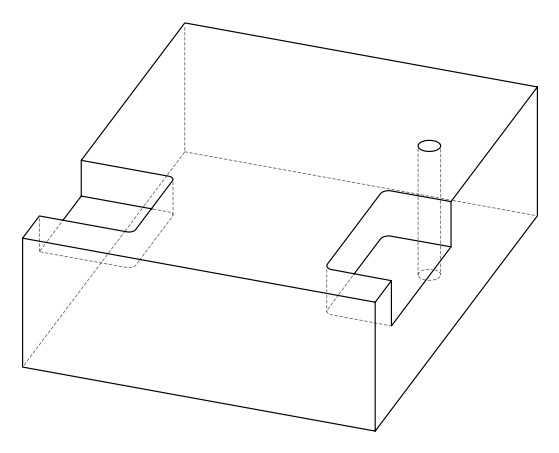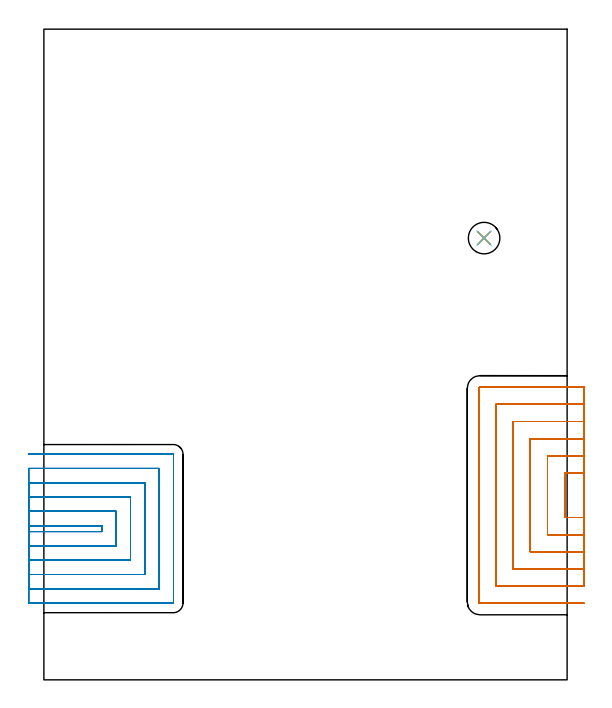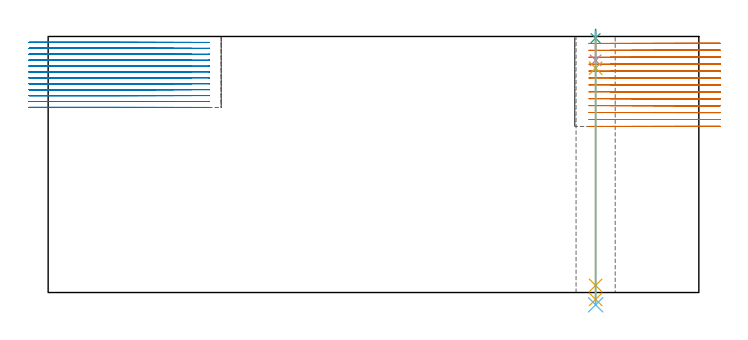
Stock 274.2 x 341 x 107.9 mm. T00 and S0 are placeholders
(PLAN: 6 operations, 5 tool changes, 73.7 min)
(1 MILL_SLOT | SLOT_PARTIAL_RECTANGULAR | NXT0201_011 | Follow Part, ap 3, ae 75% | 39.65 min | 247662 mm3)
(2 MILL_SLOT_1 | SLOT_PARTIAL_RECTANGULAR_1 | NXT0201_013 | Follow Part, ap 2.5, ae 75% | 32.96 min | 191731 mm3)
(3 SPOT_DRILL | STEP1HOLE | NXT0321_9005460120000 | 0.03 min | 7 mm3)
(4 DRILL_BLIND_HOLE_INTO_CENTER | STEP1HOLE | NXT0301_038 | 0.05 min | 312 mm3)
(5 GUN_DRILL_THROUGH_HOLE | STEP1HOLE | UGT0307_002 | 0.52 min | 2757 mm3)
(6 SPADE_DRILL_TO_ENLARGE_THROUGH_HOLE | STEP1HOLE | UGT0306_007 | 0.46 min | 19957 mm3)
(TOOL NXT0201_011 | ENDMILL 12mm [2P460-1200-NA 1630] | D12 FL38 Z6)
(TOOL NXT0201_013 | ENDMILL 10mm | D10 FL30 Z4)
(TOOL NXT0321_9005460120000 | NC Spot Drill, 142deg, 12mm, Carbide, Uncoated | D12 PA142 FL30 Z2)
(TOOL NXT0301_038 | Carbide Drill 6.7mm [860.1-0670-034A1-MM 2214] | D6.7 PA140 FL53 Z2)
(TOOL UGT0307_002 | Gun Drill 6 mm | D6 PA130 FL24 Z1)
(TOOL UGT0306_007 | Spade Drill 16.5mm | D16.5 PA132 FL10 Z2)
(OP 1 MILL_SLOT)
G17 G21 G94 G90
T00 M6
G54
G17 G0 G90 X283.2 Y108.4 S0 M3
G43 Z117.9 H1
Z104.985
G94 G1 X280.2 F250.
X272.9 F500.
Y85.1
X280.2
X283.2 F250.
Y117.4
X280.2
X263.9 F500.
Y76.1
X280.2
X283.2 F250.
Y126.4
X280.2
X254.9 F500.
Y67.1
X280.2
X283.2 F250.
Y135.4
X280.2
X245.9 F500.
Y58.1
X280.2
X283.2 F250.
Y144.4
X280.2
X236.9 F500.
Y49.1
X280.2
X283.2 F250.
Y153.4
X280.2
X228.6 F500.
G3 X227.9 Y152.7 R0.7
G1 Y40.8
G3 X228.6 Y40.1 R0.7
G1 X280.2
X283.2 F250.
G0 Y108.4 Z102.069
G1 X280.2
X272.9 F500.
Y85.1
X280.2
X283.2 F250.
Y117.4
X280.2
X263.9 F500.
Y76.1
X280.2
X283.2 F250.
Y126.4
X280.2
X254.9 F500.
Y67.1
X280.2
X283.2 F250.
Y135.4
X280.2
X245.9 F500.
Y58.1
X280.2
X283.2 F250.
Y144.4
X280.2
X236.9 F500.
Y49.1
X280.2
X283.2 F250.
Y153.4
X280.2
X228.6 F500.
G3 X227.9 Y152.7 R0.7
G1 Y40.8
G3 X228.6 Y40.1 R0.7
G1 X280.2
X283.2 F250.
G0 Y108.4 Z99.154
G1 X280.2
X272.9 F500.
Y85.1
X280.2
X283.2 F250.
Y117.4
X280.2
X263.9 F500.
Y76.1
X280.2
X283.2 F250.
Y126.4
X280.2
X254.9 F500.
Y67.1
X280.2
X283.2 F250.
Y135.4
X280.2
X245.9 F500.
Y58.1
X280.2
X283.2 F250.
Y144.4
X280.2
X236.9 F500.
Y49.1
X280.2
X283.2 F250.
Y153.4
X280.2
X228.6 F500.
G3 X227.9 Y152.7 R0.7
G1 Y40.8
G3 X228.6 Y40.1 R0.7
G1 X280.2
X283.2 F250.
G0 Y108.4 Z96.238
G1 X280.2
X272.9 F500.
Y85.1
X280.2
X283.2 F250.
Y117.4
X280.2
X263.9 F500.
Y76.1
X280.2
X283.2 F250.
Y126.4
X280.2
X254.9 F500.
Y67.1
X280.2
X283.2 F250.
Y135.4
X280.2
X245.9 F500.
Y58.1
X280.2
X283.2 F250.
Y144.4
X280.2
X236.9 F500.
Y49.1
X280.2
X283.2 F250.
Y153.4
X280.2
X228.6 F500.
G3 X227.9 Y152.7 R0.7
G1 Y40.8
G3 X228.6 Y40.1 R0.7
G1 X280.2
X283.2 F250.
G0 Y108.4 Z93.323
G1 X280.2
X272.9 F500.
Y85.1
X280.2
X283.2 F250.
Y117.4
X280.2
X263.9 F500.
Y76.1
X280.2
X283.2 F250.
Y126.4
X280.2
X254.9 F500.
Y67.1
X280.2
X283.2 F250.
Y135.4
X280.2
X245.9 F500.
Y58.1
X280.2
X283.2 F250.
Y144.4
X280.2
X236.9 F500.
Y49.1
X280.2
X283.2 F250.
Y153.4
X280.2
X228.6 F500.
G3 X227.9 Y152.7 R0.7
G1 Y40.8
G3 X228.6 Y40.1 R0.7
G1 X280.2
X283.2 F250.
G0 Y108.4 Z90.408
G1 X280.2
X272.9 F500.
Y85.1
X280.2
X283.2 F250.
Y117.4
X280.2
X263.9 F500.
Y76.1
X280.2
X283.2 F250.
Y126.4
X280.2
X254.9 F500.
Y67.1
X280.2
X283.2 F250.
Y135.4
X280.2
X245.9 F500.
Y58.1
X280.2
X283.2 F250.
Y144.4
X280.2
X236.9 F500.
Y49.1
X280.2
X283.2 F250.
Y153.4
X280.2
X228.6 F500.
G3 X227.9 Y152.7 R0.7
G1 Y40.8
G3 X228.6 Y40.1 R0.7
G1 X280.2
X283.2 F250.
G0 Y108.4 Z87.492
G1 X280.2
X272.9 F500.
Y85.1
X280.2
X283.2 F250.
Y117.4
X280.2
X263.9 F500.
Y76.1
X280.2
X283.2 F250.
Y126.4
X280.2
X254.9 F500.
Y67.1
X280.2
X283.2 F250.
Y135.4
X280.2
X245.9 F500.
Y58.1
X280.2
X283.2 F250.
Y144.4
X280.2
X236.9 F500.
Y49.1
X280.2
X283.2 F250.
Y153.4
X280.2
X228.6 F500.
G3 X227.9 Y152.7 R0.7
G1 Y40.8
G3 X228.6 Y40.1 R0.7
G1 X280.2
X283.2 F250.
G0 Y108.4 Z84.577
G1 X280.2
X272.9 F500.
Y85.1
X280.2
X283.2 F250.
Y117.4
X280.2
X263.9 F500.
Y76.1
X280.2
X283.2 F250.
Y126.4
X280.2
X254.9 F500.
Y67.1
X280.2
X283.2 F250.
Y135.4
X280.2
X245.9 F500.
Y58.1
X280.2
X283.2 F250.
Y144.4
X280.2
X236.9 F500.
Y49.1
X280.2
X283.2 F250.
Y153.4
X280.2
X228.6 F500.
G3 X227.9 Y152.7 R0.7
G1 Y40.8
G3 X228.6 Y40.1 R0.7
G1 X280.2
X283.2 F250.
G0 Y108.4 Z81.662
G1 X280.2
X272.9 F500.
Y85.1
X280.2
X283.2 F250.
Y117.4
X280.2
X263.9 F500.
Y76.1
X280.2
X283.2 F250.
Y126.4
X280.2
X254.9 F500.
Y67.1
X280.2
X283.2 F250.
Y135.4
X280.2
X245.9 F500.
Y58.1
X280.2
X283.2 F250.
Y144.4
X280.2
X236.9 F500.
Y49.1
X280.2
X283.2 F250.
Y153.4
X280.2
X228.6 F500.
G3 X227.9 Y152.7 R0.7
G1 Y40.8
G3 X228.6 Y40.1 R0.7
G1 X280.2
X283.2 F250.
G0 Y108.4 Z78.746
G1 X280.2
X272.9 F500.
Y85.1
X280.2
X283.2 F250.
Y117.4
X280.2
X263.9 F500.
Y76.1
X280.2
X283.2 F250.
Y126.4
X280.2
X254.9 F500.
Y67.1
X280.2
X283.2 F250.
Y135.4
X280.2
X245.9 F500.
Y58.1
X280.2
X283.2 F250.
Y144.4
X280.2
X236.9 F500.
Y49.1
X280.2
X283.2 F250.
Y153.4
X280.2
X228.6 F500.
G3 X227.9 Y152.7 R0.7
G1 Y40.8
G3 X228.6 Y40.1 R0.7
G1 X280.2
X283.2 F250.
G0 Y108.4 Z75.831
G1 X280.2
X272.9 F500.
Y85.1
X280.2
X283.2 F250.
Y117.4
X280.2
X263.9 F500.
Y76.1
X280.2
X283.2 F250.
Y126.4
X280.2
X254.9 F500.
Y67.1
X280.2
X283.2 F250.
Y135.4
X280.2
X245.9 F500.
Y58.1
X280.2
X283.2 F250.
Y144.4
X280.2
X236.9 F500.
Y49.1
X280.2
X283.2 F250.
Y153.4
X280.2
X228.6 F500.
G3 X227.9 Y152.7 R0.7
G1 Y40.8
G3 X228.6 Y40.1 R0.7
G1 X280.2
X283.2 F250.
G0 Y108.4 Z72.915
G1 X280.2
X272.9 F500.
Y85.1
X280.2
X283.2 F250.
Y117.4
X280.2
X263.9 F500.
Y76.1
X280.2
X283.2 F250.
Y126.4
X280.2
X254.9 F500.
Y67.1
X280.2
X283.2 F250.
Y135.4
X280.2
X245.9 F500.
Y58.1
X280.2
X283.2 F250.
Y144.4
X280.2
X236.9 F500.
Y49.1
X280.2
X283.2 F250.
Y153.4
X280.2
X228.6 F500.
G3 X227.9 Y152.7 R0.7
G1 Y40.8
G3 X228.6 Y40.1 R0.7
G1 X280.2
X283.2 F250.
G0 Y108.4 Z70.
G1 X280.2
X272.9 F500.
Y85.1
X280.2
X283.2 F250.
Y117.4
X280.2
X263.9 F500.
Y76.1
X280.2
X283.2 F250.
Y126.4
X280.2
X254.9 F500.
Y67.1
X280.2
X283.2 F250.
Y135.4
X280.2
X245.9 F500.
Y58.1
X280.2
X283.2 F250.
Y144.4
X280.2
X236.9 F500.
Y49.1
X280.2
X283.2 F250.
Y153.4
X280.2
X228.6 F500.
G3 X227.9 Y152.7 R0.7
G1 Y40.8
G3 X228.6 Y40.1 R0.7
G1 X280.2
X283.2 F250.
G0 Z117.9
M5
M2
(OP 2 MILL_SLOT_1)
G17 G21 G94 G90
T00 M6
G54
G17 G0 G90 X-8. Y77.7 S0 M3
G43 Z117.9 H0
Z105.408
G94 G1 X-5. F250.
X30.4 F500.
Y80.8
X-5.
X-8. F250.
Y70.2
X-5.
X37.9 F500.
Y88.3
X-5.
X-8. F250.
Y62.7
X-5.
X45.4 F500.
Y95.8
X-5.
X-8. F250.
Y55.2
X-5.
X52.9 F500.
Y103.3
X-5.
X-8. F250.
Y47.7
X-5.
X60.4 F500.
Y110.8
X-5.
X-8. F250.
Y40.2
X-5.
X67.8 F500.
X67.855 Y40.205
X67.895 Y40.245
X67.9 Y40.3
Y118.2
X67.895 Y118.255
X67.855 Y118.295
X67.8 Y118.3
X-5.
X-8. F250.
G0 Y77.7 Z102.917
G1 X-5.
X30.4 F500.
Y80.8
X-5.
X-8. F250.
Y70.2
X-5.
X37.9 F500.
Y88.3
X-5.
X-8. F250.
Y62.7
X-5.
X45.4 F500.
Y95.8
X-5.
X-8. F250.
Y55.2
X-5.
X52.9 F500.
Y103.3
X-5.
X-8. F250.
Y47.7
X-5.
X60.4 F500.
Y110.8
X-5.
X-8. F250.
Y40.2
X-5.
X67.8 F500.
X67.855 Y40.205
X67.895 Y40.245
X67.9 Y40.3
Y118.2
X67.895 Y118.255
X67.855 Y118.295
X67.8 Y118.3
X-5.
X-8. F250.
G0 Y77.7 Z100.425
G1 X-5.
X30.4 F500.
Y80.8
X-5.
X-8. F250.
Y70.2
X-5.
X37.9 F500.
Y88.3
X-5.
X-8. F250.
Y62.7
X-5.
X45.4 F500.
Y95.8
X-5.
X-8. F250.
Y55.2
X-5.
X52.9 F500.
Y103.3
X-5.
X-8. F250.
Y47.7
X-5.
X60.4 F500.
Y110.8
X-5.
X-8. F250.
Y40.2
X-5.
X67.8 F500.
X67.855 Y40.205
X67.895 Y40.245
X67.9 Y40.3
Y118.2
X67.895 Y118.255
X67.855 Y118.295
X67.8 Y118.3
X-5.
X-8. F250.
G0 Y77.7 Z97.933
G1 X-5.
X30.4 F500.
Y80.8
X-5.
X-8. F250.
Y70.2
X-5.
X37.9 F500.
Y88.3
X-5.
X-8. F250.
Y62.7
X-5.
X45.4 F500.
Y95.8
X-5.
X-8. F250.
Y55.2
X-5.
X52.9 F500.
Y103.3
X-5.
X-8. F250.
Y47.7
X-5.
X60.4 F500.
Y110.8
X-5.
X-8. F250.
Y40.2
X-5.
X67.8 F500.
X67.855 Y40.205
X67.895 Y40.245
X67.9 Y40.3
Y118.2
X67.895 Y118.255
X67.855 Y118.295
X67.8 Y118.3
X-5.
X-8. F250.
G0 Y77.7 Z95.442
G1 X-5.
X30.4 F500.
Y80.8
X-5.
X-8. F250.
Y70.2
X-5.
X37.9 F500.
Y88.3
X-5.
X-8. F250.
Y62.7
X-5.
X45.4 F500.
Y95.8
X-5.
X-8. F250.
Y55.2
X-5.
X52.9 F500.
Y103.3
X-5.
X-8. F250.
Y47.7
X-5.
X60.4 F500.
Y110.8
X-5.
X-8. F250.
Y40.2
X-5.
X67.8 F500.
X67.855 Y40.205
X67.895 Y40.245
X67.9 Y40.3
Y118.2
X67.895 Y118.255
X67.855 Y118.295
X67.8 Y118.3
X-5.
X-8. F250.
G0 Y77.7 Z92.95
G1 X-5.
X30.4 F500.
Y80.8
X-5.
X-8. F250.
Y70.2
X-5.
X37.9 F500.
Y88.3
X-5.
X-8. F250.
Y62.7
X-5.
X45.4 F500.
Y95.8
X-5.
X-8. F250.
Y55.2
X-5.
X52.9 F500.
Y103.3
X-5.
X-8. F250.
Y47.7
X-5.
X60.4 F500.
Y110.8
X-5.
X-8. F250.
Y40.2
X-5.
X67.8 F500.
X67.855 Y40.205
X67.895 Y40.245
X67.9 Y40.3
Y118.2
X67.895 Y118.255
X67.855 Y118.295
X67.8 Y118.3
X-5.
X-8. F250.
G0 Y77.7 Z90.458
G1 X-5.
X30.4 F500.
Y80.8
X-5.
X-8. F250.
Y70.2
X-5.
X37.9 F500.
Y88.3
X-5.
X-8. F250.
Y62.7
X-5.
X45.4 F500.
Y95.8
X-5.
X-8. F250.
Y55.2
X-5.
X52.9 F500.
Y103.3
X-5.
X-8. F250.
Y47.7
X-5.
X60.4 F500.
Y110.8
X-5.
X-8. F250.
Y40.2
X-5.
X67.8 F500.
X67.855 Y40.205
X67.895 Y40.245
X67.9 Y40.3
Y118.2
X67.895 Y118.255
X67.855 Y118.295
X67.8 Y118.3
X-5.
X-8. F250.
G0 Y77.7 Z87.967
G1 X-5.
X30.4 F500.
Y80.8
X-5.
X-8. F250.
Y70.2
X-5.
X37.9 F500.
Y88.3
X-5.
X-8. F250.
Y62.7
X-5.
X45.4 F500.
Y95.8
X-5.
X-8. F250.
Y55.2
X-5.
X52.9 F500.
Y103.3
X-5.
X-8. F250.
Y47.7
X-5.
X60.4 F500.
Y110.8
X-5.
X-8. F250.
Y40.2
X-5.
X67.8 F500.
X67.855 Y40.205
X67.895 Y40.245
X67.9 Y40.3
Y118.2
X67.895 Y118.255
X67.855 Y118.295
X67.8 Y118.3
X-5.
X-8. F250.
G0 Y77.7 Z85.475
G1 X-5.
X30.4 F500.
Y80.8
X-5.
X-8. F250.
Y70.2
X-5.
X37.9 F500.
Y88.3
X-5.
X-8. F250.
Y62.7
X-5.
X45.4 F500.
Y95.8
X-5.
X-8. F250.
Y55.2
X-5.
X52.9 F500.
Y103.3
X-5.
X-8. F250.
Y47.7
X-5.
X60.4 F500.
Y110.8
X-5.
X-8. F250.
Y40.2
X-5.
X67.8 F500.
X67.855 Y40.205
X67.895 Y40.245
X67.9 Y40.3
Y118.2
X67.895 Y118.255
X67.855 Y118.295
X67.8 Y118.3
X-5.
X-8. F250.
G0 Y77.7 Z82.983
G1 X-5.
X30.4 F500.
Y80.8
X-5.
X-8. F250.
Y70.2
X-5.
X37.9 F500.
Y88.3
X-5.
X-8. F250.
Y62.7
X-5.
X45.4 F500.
Y95.8
X-5.
X-8. F250.
Y55.2
X-5.
X52.9 F500.
Y103.3
X-5.
X-8. F250.
Y47.7
X-5.
X60.4 F500.
Y110.8
X-5.
X-8. F250.
Y40.2
X-5.
X67.8 F500.
X67.855 Y40.205
X67.895 Y40.245
X67.9 Y40.3
Y118.2
X67.895 Y118.255
X67.855 Y118.295
X67.8 Y118.3
X-5.
X-8. F250.
G0 Y77.7 Z80.492
G1 X-5.
X30.4 F500.
Y80.8
X-5.
X-8. F250.
Y70.2
X-5.
X37.9 F500.
Y88.3
X-5.
X-8. F250.
Y62.7
X-5.
X45.4 F500.
Y95.8
X-5.
X-8. F250.
Y55.2
X-5.
X52.9 F500.
Y103.3
X-5.
X-8. F250.
Y47.7
X-5.
X60.4 F500.
Y110.8
X-5.
X-8. F250.
Y40.2
X-5.
X67.8 F500.
X67.855 Y40.205
X67.895 Y40.245
X67.9 Y40.3
Y118.2
X67.895 Y118.255
X67.855 Y118.295
X67.8 Y118.3
X-5.
X-8. F250.
G0 Y77.7 Z78.
G1 X-5.
X30.4 F500.
Y80.8
X-5.
X-8. F250.
Y70.2
X-5.
X37.9 F500.
Y88.3
X-5.
X-8. F250.
Y62.7
X-5.
X45.4 F500.
Y95.8
X-5.
X-8. F250.
Y55.2
X-5.
X52.9 F500.
Y103.3
X-5.
X-8. F250.
Y47.7
X-5.
X60.4 F500.
Y110.8
X-5.
X-8. F250.
Y40.2
X-5.
X67.8 F500.
X67.855 Y40.205
X67.895 Y40.245
X67.9 Y40.3
Y118.2
X67.895 Y118.255
X67.855 Y118.295
X67.8 Y118.3
X-5.
X-8. F250.
G0 Z117.9
M5
M2
(OP 3 SPOT_DRILL)
G17 G21 G94 G90
T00 M6
G54
G17 G0 G90 X230.7 Y231.5 S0 M3
G43 Z117.9 H0
G94 G81 G98 Z107.186 F250. R110.9
G80
M5
M2
(OP 4 DRILL_BLIND_HOLE_INTO_CENTER)
G17 G21 G94 G90
T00 M6
G54
G17 G0 G90 X230.7 Y231.5 S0 M3
G43 Z117.9 H1
G94 G81 G98 Z97.85 F250. R109.9
G80
M5
M2
(OP 5 GUN_DRILL_THROUGH_HOLE)
G17 G21 G94 G90
T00 M6
G54
G17 G0 G90 X230.7 Y231.5 M8
G43 Z117.9 H0
Z107.657
S716 M3
G94 G1 Z94.543 F125. M26
G4 X.084
Z3. F250.
G4 X.084
Z-2.899 F125.
G4 X.084
M5
M9
G0 Z107.657
Z117.9
M2
(OP 6 SPADE_DRILL_TO_ENLARGE_THROUGH_HOLE)
G17 G21 G94 G90
T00 M6
G54
G17 G0 G90 X230.7 Y231.5 S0 M3
G43 Z117.9 H0
G94 G73 G98 Z-5.173 F250. Q16.153 R109.9
G80
M5
M2
